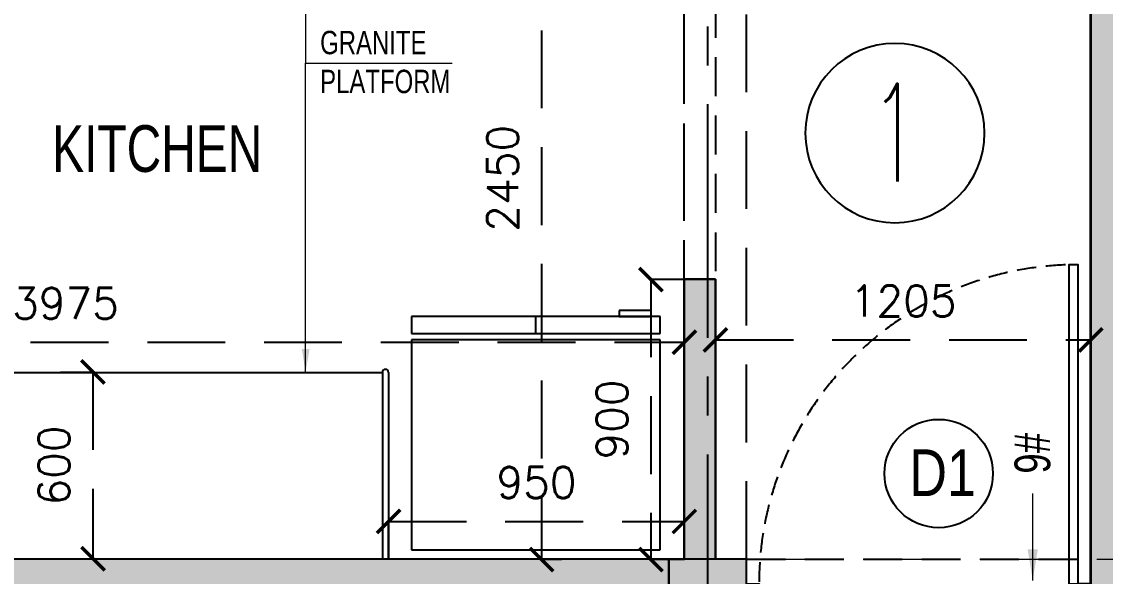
# Model space of a CAD drawing. Header units: millimetres. Extents: x 1167879 to 1231451, y -5731814 to -5645217.
# Drawn here: x 1202764 to 1206244, y -5710605 to -5708823 of the extents above; entities that cross this region are included whole.
import ezdxf
from ezdxf.enums import TextEntityAlignment as Align

# ---------------------------------------------------------------- set-up
doc = ezdxf.new("R2010")
doc.units = ezdxf.units.MM
doc.header["$LTSCALE"] = 1000
doc.header["$MEASUREMENT"] = 0
for name, pattern in [('2BHK-A - BACK$0$AUDIT_D_120904163729-0', [0]), ('2BHK-A - BACK$0$HIDDEN', [0.375, 0.25, -0.125]), ('AUDIT_D_120904163729-0', [0]), ('T8(T9 IS SIMILAR) - DIMENSION & TEXTING$0$HIDDEN', [0.375, 0.25, -0.125]), ('T8(T9 IS SIMILAR)$0$$0$HIDDEN', [0.375, 0.25, -0.125]), ('T8(T9 IS SIMILAR)$0$HIDDEN', [0.375, 0.25, -0.125]), ('T8_REFUGE COLUMNS$0$CENTER2', [1.125, 0.75, -0.125, 0.125, -0.125])]:
    doc.linetypes.add(name, pattern=pattern)
doc.layers.get('0').update_dxf_attribs({"linetype": 'AUDIT_D_120904163729-0'})
for name, color, linetype in [('2BHK-A - BACK$0$A-DOOR-FULL', 2, 'Continuous'), ('2BHK-A - BACK$0$A-HATCH -160', 251, '2BHK-A - BACK$0$AUDIT_D_120904163729-0'), ('2BHK-A - BACK$0$a-KIT FIX', 251, 'Continuous'), ('2BHK-A - BACK$0$CUT-OUT', 49, 'Continuous'), ('T8 - TYPICAL FLOOR CORE$0$A-FLAT NOS.', 7, 'Continuous'), ('T8 - TYPICAL FLOOR CORE$0$A-RSP DOOR NO', 4, 'Continuous'), ('T8(T9 IS SIMILAR) - DIMENSION & TEXTING$0$A-DIMENSIONS', 2, 'T8(T9 IS SIMILAR) - DIMENSION & TEXTING$0$HIDDEN'), ('T8(T9 IS SIMILAR) - DIMENSION & TEXTING$0$a-window-no', 125, 'Continuous'), ('T8(T9 IS SIMILAR)$0$$6$a-beam 2', 50, 'Continuous'), ('T8(T9 IS SIMILAR)$0$S-BEAM', 20, 'T8(T9 IS SIMILAR)$0$$0$HIDDEN'), ('T8_REFUGE COLUMNS$0$A-CENTERLINE', 193, 'T8_REFUGE COLUMNS$0$CENTER2'), ('T8_REFUGE COLUMNS$0$A-RCC COLS', 3, 'Continuous'), ('T8_TYPICAL COLUMNS$0$A-RCC COLS', 3, 'Continuous')]:
    doc.layers.add(name, color=color, linetype=linetype)
for name, color, linetype, lineweight in [('2BHK-A - BACK$0$A-WALL- 160', 6, 'Continuous', 30), ('T8(T9 IS SIMILAR) - DIMENSION & TEXTING$0$a-Text', 4, 'Continuous', 0), ('T8(T9 IS SIMILAR) - DIMENSION & TEXTING$0$R0-18-10-2014-T1-1st Podium Floor Plan$0$Text', 2, 'Continuous', 0), ('T8(T9 IS SIMILAR)$0$D&W', 8, 'Continuous', 25), ('T8(T9 IS SIMILAR)$0$SCPL BEAM', 191, 'T8(T9 IS SIMILAR)$0$$0$HIDDEN', 13)]:
    doc.layers.add(name, color=color, linetype=linetype, lineweight=lineweight)
doc.layers.add('T8_REFUGE COLUMNS$0$COL-HATCH', color=7, linetype='Continuous', lineweight=25, true_color=0xa3a3a3)
doc.styles.add('T8 - TYPICAL FLOOR CORE$0$DIM150', font='SIMPLEX.shx', dxfattribs={"width": 0.6})
doc.styles.add('T8(T9 IS SIMILAR) - DIMENSION & TEXTING$0$ARIAL ARROW', font='swisscl.ttf')
doc.styles.add('T8(T9 IS SIMILAR) - DIMENSION & TEXTING$0$LODHA STANDERD', font='sanss___.ttf')
doc.styles.add('T8(T9 IS SIMILAR) - DIMENSION & TEXTING$0$Romans 1', font='romans.shx', dxfattribs={"height": 100})
doc.styles.add('T8(T9 IS SIMILAR) - DIMENSION & TEXTING$0$Tahoma', font='tahoma.ttf')
doc.dimstyles.new('T8(T9 IS SIMILAR) - DIMENSION & TEXTING$0$ALPINE S', dxfattribs={"dimscale": 0, "dimtxt": 100, "dimasz": 75, "dimexe": 0, "dimexo": 0, "dimgap": 75, "dimtad": 1, "dimdec": 0, "dimzin": 0, "dimdsep": 46, "dimtxsty": 'T8(T9 IS SIMILAR) - DIMENSION & TEXTING$0$Romans 1', "dimblk": 'T8(T9 IS SIMILAR) - DIMENSION & TEXTING$0$_ArchTick', "dimcen": 0.09, "dimclrd": 256, "dimclre": 256, "dimclrt": 7, "dimadec": 0, "dimazin": 0, "dimtfac": 1, "dimtdec": 0, "dimtofl": 0, "dimtmove": 1, "dimatfit": 0, "dimldrblk": 'T8(T9 IS SIMILAR) - DIMENSION & TEXTING$0$_Open90', "dimfxl": 1, "dimtolj": 1, "dimtzin": 0, "dimarcsym": 0})
doc.dimstyles.new('T8(T9 IS SIMILAR) - DIMENSION & TEXTING$0$SAMATA STD', dxfattribs={"dimtxt": 100, "dimasz": 50, "dimexe": 50, "dimexo": 50, "dimgap": 10, "dimtad": 0, "dimdec": 0, "dimrnd": 5, "dimzin": 0, "dimdsep": 46, "dimtxsty": 'T8(T9 IS SIMILAR) - DIMENSION & TEXTING$0$Tahoma', "dimblk": 'T8(T9 IS SIMILAR) - DIMENSION & TEXTING$0$_Origin2', "dimcen": -50, "dimdle": 50, "dimclrd": 7, "dimclre": 7, "dimclrt": 7, "dimadec": 0, "dimazin": 0, "dimtfac": 1, "dimtdec": 0, "dimtmove": 1, "dimatfit": 3, "dimfxl": 150, "dimtfill": 1, "dimtolj": 1, "dimtzin": 0, "dimlwd": -1, "dimlwe": -1, "dimarcsym": 0})

# ---------------------------------------------------------------- blocks, each defined once
blk = doc.blocks.new('T8(T9 IS SIMILAR) - DIMENSION & TEXTING$0$WINDOW TAG')
at = {"layer": 'T8(T9 IS SIMILAR) - DIMENSION & TEXTING$0$a-window-no'}
blk.add_circle((0, 0), 174.1, dxfattribs=at)
at = {"layer": 'T8(T9 IS SIMILAR) - DIMENSION & TEXTING$0$a-window-no', "style": 'T8(T9 IS SIMILAR) - DIMENSION & TEXTING$0$LODHA STANDERD'}
blk.add_attdef('WINDOW', text='', height=150, dxfattribs=at).set_placement((11.3, 2.8), align=Align.MIDDLE_CENTER)
blk = doc.blocks.new('T8(T9 IS SIMILAR) - DIMENSION & TEXTING$0$_ArchTick')
at = {"color": 0, "linetype": 'ByBlock', "const_width": 0.15}
blk.add_lwpolyline([(-0.5, -0.5), (0.5, 0.5)], dxfattribs=at)
blk = doc.blocks.new('*D486')
at = {"layer": 'T8(T9 IS SIMILAR) - DIMENSION & TEXTING$0$A-DIMENSIONS', "linetype": 'T8(T9 IS SIMILAR) - DIMENSION & TEXTING$0$HIDDEN', "lineweight": -2, "transparency": 16777216}
for p, q in [((1204992.3, -5709776), (1204992.3, -5709845)), ((1206197.3, -5709776), (1206197.3, -5709845))]:
    blk.add_line(p, q, dxfattribs=at)
at = {"layer": 'T8(T9 IS SIMILAR) - DIMENSION & TEXTING$0$A-DIMENSIONS', "lineweight": -2, "transparency": 16777216}
blk.add_line((1204992.3, -5709845), (1206197.3, -5709845), dxfattribs=at)
at = {"layer": 'T8(T9 IS SIMILAR) - DIMENSION & TEXTING$0$A-DIMENSIONS', "linetype": 'ByBlock', "lineweight": -2, "transparency": 16777216, "xscale": 75, "yscale": 75, "zscale": 75, "rotation": 180}
blk.add_blockref('T8(T9 IS SIMILAR) - DIMENSION & TEXTING$0$_ArchTick', (1204992.3, -5709845), dxfattribs=at)
at = {"layer": 'T8(T9 IS SIMILAR) - DIMENSION & TEXTING$0$A-DIMENSIONS', "linetype": 'ByBlock', "lineweight": -2, "transparency": 16777216, "xscale": 75, "yscale": 75, "zscale": 75}
blk.add_blockref('T8(T9 IS SIMILAR) - DIMENSION & TEXTING$0$_ArchTick', (1206197.3, -5709845), dxfattribs=at)
at = {"layer": 'T8(T9 IS SIMILAR) - DIMENSION & TEXTING$0$A-DIMENSIONS', "color": 7, "linetype": 'ByBlock', "transparency": 16777216, "insert": (1205594.8, -5709720), "char_height": 100, "attachment_point": 5, "style": 'T8(T9 IS SIMILAR) - DIMENSION & TEXTING$0$Romans 1'}
blk.add_mtext('\\A1;1205', dxfattribs=at)
blk = doc.blocks.new('T8(T9 IS SIMILAR) - DIMENSION & TEXTING$0$_Open90')
at = {"color": 0, "linetype": 'ByBlock', "lineweight": -2}
for p, q in [((-0.5, 0.5), (0, 0)), ((0, 0), (-1, 0)), ((0, 0), (-0.5, -0.5))]:
    blk.add_line(p, q, dxfattribs=at)
blk = doc.blocks.new('*D487')
at = {"layer": 'T8(T9 IS SIMILAR) - DIMENSION & TEXTING$0$A-DIMENSIONS', "linetype": 'T8(T9 IS SIMILAR) - DIMENSION & TEXTING$0$HIDDEN', "lineweight": -2, "transparency": 16777216}
for p, q in [((1204892.3, -5709651), (1204784.6, -5709651)), ((1204892.3, -5710550.9), (1204784.6, -5710550.9))]:
    blk.add_line(p, q, dxfattribs=at)
at = {"layer": 'T8(T9 IS SIMILAR) - DIMENSION & TEXTING$0$A-DIMENSIONS', "lineweight": -2, "transparency": 16777216}
blk.add_line((1204784.6, -5709651), (1204784.6, -5710550.9), dxfattribs=at)
at = {"layer": 'T8(T9 IS SIMILAR) - DIMENSION & TEXTING$0$A-DIMENSIONS', "linetype": 'ByBlock', "lineweight": -2, "transparency": 16777216, "xscale": 75, "yscale": 75, "zscale": 75}
for p, rotation in [((1204784.6, -5709651), 90), ((1204784.6, -5710550.9), 270)]:
    blk.add_blockref('T8(T9 IS SIMILAR) - DIMENSION & TEXTING$0$_ArchTick', p, dxfattribs=dict(at, rotation=rotation))
at = {"layer": 'T8(T9 IS SIMILAR) - DIMENSION & TEXTING$0$A-DIMENSIONS', "color": 7, "linetype": 'ByBlock', "transparency": 16777216, "insert": (1204659.6, -5710100.9), "char_height": 100, "attachment_point": 5, "rotation": 90, "style": 'T8(T9 IS SIMILAR) - DIMENSION & TEXTING$0$Romans 1'}
blk.add_mtext('\\A1;900', dxfattribs=at)
blk = doc.blocks.new('*D489')
at = {"layer": 'T8(T9 IS SIMILAR) - DIMENSION & TEXTING$0$A-DIMENSIONS', "linetype": 'T8(T9 IS SIMILAR) - DIMENSION & TEXTING$0$HIDDEN', "lineweight": -2, "transparency": 16777216}
for p, q in [((1200917.3, -5709976.5), (1200917.3, -5709852.6)), ((1204892.3, -5709976.5), (1204892.3, -5709852.6))]:
    blk.add_line(p, q, dxfattribs=at)
at = {"layer": 'T8(T9 IS SIMILAR) - DIMENSION & TEXTING$0$A-DIMENSIONS', "lineweight": -2, "transparency": 16777216}
blk.add_line((1200917.3, -5709852.6), (1204892.3, -5709852.6), dxfattribs=at)
at = {"layer": 'T8(T9 IS SIMILAR) - DIMENSION & TEXTING$0$A-DIMENSIONS', "linetype": 'ByBlock', "lineweight": -2, "transparency": 16777216, "xscale": 75, "yscale": 75, "zscale": 75, "rotation": 180}
blk.add_blockref('T8(T9 IS SIMILAR) - DIMENSION & TEXTING$0$_ArchTick', (1200917.3, -5709852.6), dxfattribs=at)
at = {"layer": 'T8(T9 IS SIMILAR) - DIMENSION & TEXTING$0$A-DIMENSIONS', "linetype": 'ByBlock', "lineweight": -2, "transparency": 16777216, "xscale": 75, "yscale": 75, "zscale": 75}
blk.add_blockref('T8(T9 IS SIMILAR) - DIMENSION & TEXTING$0$_ArchTick', (1204892.3, -5709852.6), dxfattribs=at)
at = {"layer": 'T8(T9 IS SIMILAR) - DIMENSION & TEXTING$0$A-DIMENSIONS', "color": 7, "linetype": 'ByBlock', "transparency": 16777216, "insert": (1202904.8, -5709727.6), "char_height": 100, "attachment_point": 5, "style": 'T8(T9 IS SIMILAR) - DIMENSION & TEXTING$0$Romans 1'}
blk.add_mtext('\\A1;3975', dxfattribs=at)
blk = doc.blocks.new('*D491')
at = {"layer": 'T8(T9 IS SIMILAR) - DIMENSION & TEXTING$0$A-DIMENSIONS', "linetype": 'T8(T9 IS SIMILAR) - DIMENSION & TEXTING$0$HIDDEN', "lineweight": -2, "transparency": 16777216}
for p, q in [((1204498.4, -5708100.9), (1204433.5, -5708100.9)), ((1204498.4, -5710550.9), (1204433.5, -5710550.9))]:
    blk.add_line(p, q, dxfattribs=at)
at = {"layer": 'T8(T9 IS SIMILAR) - DIMENSION & TEXTING$0$A-DIMENSIONS', "lineweight": -2, "transparency": 16777216}
blk.add_line((1204433.5, -5708100.9), (1204433.5, -5710550.9), dxfattribs=at)
at = {"layer": 'T8(T9 IS SIMILAR) - DIMENSION & TEXTING$0$A-DIMENSIONS', "linetype": 'ByBlock', "lineweight": -2, "transparency": 16777216, "xscale": 75, "yscale": 75, "zscale": 75}
for p, rotation in [((1204433.5, -5708100.9), 90), ((1204433.5, -5710550.9), 270)]:
    blk.add_blockref('T8(T9 IS SIMILAR) - DIMENSION & TEXTING$0$_ArchTick', p, dxfattribs=dict(at, rotation=rotation))
at = {"layer": 'T8(T9 IS SIMILAR) - DIMENSION & TEXTING$0$A-DIMENSIONS', "color": 7, "linetype": 'ByBlock', "transparency": 16777216, "insert": (1204308.5, -5709325.9), "char_height": 100, "attachment_point": 5, "rotation": 90, "style": 'T8(T9 IS SIMILAR) - DIMENSION & TEXTING$0$Romans 1'}
blk.add_mtext('\\A1;2450', dxfattribs=at)
blk = doc.blocks.new('*D290')
at = {"layer": 'T8(T9 IS SIMILAR) - DIMENSION & TEXTING$0$A-DIMENSIONS', "linetype": 'T8(T9 IS SIMILAR) - DIMENSION & TEXTING$0$HIDDEN', "lineweight": -2, "transparency": 16777216}
for p, q in [((1202888.6, -5709948.2), (1202992.6, -5709948.2)), ((1202888.6, -5710548.1), (1202992.6, -5710548.1))]:
    blk.add_line(p, q, dxfattribs=at)
at = {"layer": 'T8(T9 IS SIMILAR) - DIMENSION & TEXTING$0$A-DIMENSIONS', "lineweight": -2, "transparency": 16777216}
blk.add_line((1202992.6, -5709948.2), (1202992.6, -5710548.1), dxfattribs=at)
at = {"layer": 'T8(T9 IS SIMILAR) - DIMENSION & TEXTING$0$A-DIMENSIONS', "linetype": 'ByBlock', "lineweight": -2, "transparency": 16777216, "xscale": 75, "yscale": 75, "zscale": 75}
for p, rotation in [((1202992.6, -5709948.2), 90), ((1202992.6, -5710548.1), 270)]:
    blk.add_blockref('T8(T9 IS SIMILAR) - DIMENSION & TEXTING$0$_ArchTick', p, dxfattribs=dict(at, rotation=rotation))
at = {"layer": 'T8(T9 IS SIMILAR) - DIMENSION & TEXTING$0$A-DIMENSIONS', "color": 7, "linetype": 'ByBlock', "transparency": 16777216, "insert": (1202867.6, -5710248.2), "char_height": 100, "attachment_point": 5, "rotation": 90, "style": 'T8(T9 IS SIMILAR) - DIMENSION & TEXTING$0$Romans 1'}
blk.add_mtext('\\A1;600', dxfattribs=at)
blk = doc.blocks.new('*D291')
at = {"layer": 'T8(T9 IS SIMILAR) - DIMENSION & TEXTING$0$A-DIMENSIONS', "linetype": 'T8(T9 IS SIMILAR) - DIMENSION & TEXTING$0$HIDDEN', "lineweight": -2, "transparency": 16777216}
for p, q in [((1203942.1, -5710549.5), (1203942.1, -5710428.3)), ((1204892.3, -5710550.9), (1204892.3, -5710428.3))]:
    blk.add_line(p, q, dxfattribs=at)
at = {"layer": 'T8(T9 IS SIMILAR) - DIMENSION & TEXTING$0$A-DIMENSIONS', "lineweight": -2, "transparency": 16777216}
blk.add_line((1203942.1, -5710428.3), (1204892.3, -5710428.3), dxfattribs=at)
at = {"layer": 'T8(T9 IS SIMILAR) - DIMENSION & TEXTING$0$A-DIMENSIONS', "linetype": 'ByBlock', "lineweight": -2, "transparency": 16777216, "xscale": 75, "yscale": 75, "zscale": 75, "rotation": 180}
blk.add_blockref('T8(T9 IS SIMILAR) - DIMENSION & TEXTING$0$_ArchTick', (1203942.1, -5710428.3), dxfattribs=at)
at = {"layer": 'T8(T9 IS SIMILAR) - DIMENSION & TEXTING$0$A-DIMENSIONS', "linetype": 'ByBlock', "lineweight": -2, "transparency": 16777216, "xscale": 75, "yscale": 75, "zscale": 75}
blk.add_blockref('T8(T9 IS SIMILAR) - DIMENSION & TEXTING$0$_ArchTick', (1204892.3, -5710428.3), dxfattribs=at)
at = {"layer": 'T8(T9 IS SIMILAR) - DIMENSION & TEXTING$0$A-DIMENSIONS', "color": 7, "linetype": 'ByBlock', "transparency": 16777216, "insert": (1204417.2, -5710303.3), "char_height": 100, "attachment_point": 5, "style": 'T8(T9 IS SIMILAR) - DIMENSION & TEXTING$0$Romans 1'}
blk.add_mtext('\\A1;950', dxfattribs=at)
blk = doc.blocks.new('T8(T9 IS SIMILAR) - DIMENSION & TEXTING$0$_Origin2')
at = {"color": 0, "linetype": 'ByBlock', "lineweight": -2}
blk.add_line((-0.5, 0), (-1, 0), dxfattribs=at)
for radius in [0.5, 0.25]:
    blk.add_circle((0, 0), radius, dxfattribs=at)
blk = doc.blocks.new('T8_REFUGE COLUMNS')
at = {"layer": 'T8_REFUGE COLUMNS$0$COL-HATCH', "linetype": 'ByBlock'}
h = blk.add_hatch(color=256, dxfattribs=at)
h.dxf.hatch_style = 1
h.paths.add_polyline_path([(1200042.1, -5713849.9), (1200042.1, -5710549.9), (1205092.1, -5710549.9), (1205092.1, -5712999.9), (1204842.1, -5712999.9), (1204842, -5710799.9), (1200292.1, -5710799.9), (1200292.1, -5713849.9)])
at = {"layer": 'T8_REFUGE COLUMNS$0$A-CENTERLINE'}
blk.add_line((1204967.1, -5719963), (1204967.1, -5698299.6), dxfattribs=at)
at = {"layer": 'T8_REFUGE COLUMNS$0$A-RCC COLS', "linetype": 'ByBlock'}
for points in [[(1200292.2, -5710799.9), (1204842.1, -5710799.9), (1204842.1, -5710549.9), (1200292.2, -5710549.9)], [(1204842.1, -5712999.9), (1205092.1, -5712999.9), (1205092.1, -5710549.9), (1204842.1, -5710549.9)]]:
    blk.add_lwpolyline(points, close=True, dxfattribs=at)
blk = doc.blocks.new('T8_TYPICAL COLUMNS')
at = {"layer": 'T8_TYPICAL COLUMNS$0$A-RCC COLS', "linetype": 'ByBlock'}
blk.add_blockref('T8_REFUGE COLUMNS', (0, 0), dxfattribs=at)
blk = doc.blocks.new('*U673')
for points in [[(-40, 0), (0, 0), (0, 30), (10, 30), (10, 80), (-40, 80)], [(1065, 0), (1025, 0), (1025, 30), (1015, 30), (1015, 80), (1065, 80)], [(0, 0), (0, -1025), (30, -1025), (30, 0)]]:
    blk.add_lwpolyline(points, close=True)
at = {"color": 0, "linetype": 'ByBlock', "ltscale": 0.25}
blk.add_arc((-1.5, 0.6), 1026.5, 272.373, 359.9653, dxfattribs=at)
blk = doc.blocks.new('2BHK-A - BACK$0$FRIDGE')
at = {"linetype": 'ByBlock'}
blk.add_line((-146171.8, 411873), (-146116.8, 411873), dxfattribs=at)
at = {"layer": '2BHK-A - BACK$0$a-KIT FIX'}
for p, q in [((-146866.2, 411473.3), (-146866.2, 412272.7)), ((-146866.2, 412272.7), (-146191.7, 412272.7)), ((-146191.7, 412272.7), (-146191.7, 411473.3)), ((-146171.8, 411473.3), (-146171.8, 412272.7)), ((-146171.8, 412272.7), (-146116.8, 412272.7)), ((-146116.8, 412272.7), (-146116.8, 411473.3)), ((-146116.8, 412140.6), (-146116.8, 412244)), ((-146116.8, 412244), (-146097.1, 412244)), ((-146097.1, 412244), (-146097.1, 412140.6)), ((-146097.1, 412140.6), (-146116.8, 412140.6)), ((-146191.7, 411473.3), (-146866.2, 411473.3)), ((-146116.8, 411473.3), (-146171.8, 411473.3))]:
    blk.add_line(p, q, dxfattribs=at)
blk = doc.blocks.new('2BHK-A - BACK')
at = {"layer": '2BHK-A - BACK$0$A-HATCH -160', "linetype": 'ByBlock'}
h = blk.add_hatch(dxfattribs=at)
h.set_pattern_fill('ZIGZAG', color=256, scale=250)
h.set_pattern_definition([(9e-15, (-0.22, 0.45), (31.25, 31.25), [31.25, -31.25]), (90, (31.03, 0.45), (-31.25, 31.25), [31.25, -31.25])])
h.paths.add_polyline_path([(1196642.1, -5706299.9), (1198342.2, -5706299.9), (1198342.2, -5706399.9), (1196642.1, -5706399.9)])
h.paths.add_polyline_path([(1199382.6, -5705299.9), (1199382.6, -5705199.9), (1201592.2, -5705199.9), (1201592.2, -5705299.9), (1200442.1, -5705299.9), (1200442.1, -5705399.9), (1200342.1, -5705399.9), (1200342.1, -5705299.9)])
h.paths.add_polyline_path([(1200442.1, -5706399.9), (1201341.8, -5706399.9), (1201341.8, -5706299.9), (1200442.1, -5706299.9)])
h.paths.add_polyline_path([(1202091.8, -5706299.9), (1202691.8, -5706299.9), (1202691.8, -5706399.9), (1202091.8, -5706399.9)])
h.paths.add_polyline_path([(1204892.1, -5708749.5), (1204992.1, -5708749.5), (1204992.1, -5707999.9), (1204892.1, -5707999.9)])
h.paths.add_polyline_path([(1204892.1, -5709649.5), (1204992.1, -5709649.5), (1204992.1, -5710549.5), (1204892.1, -5710549.5)])
h.paths.add_polyline_path([(1200142, -5708600.5), (1200257, -5708600.5), (1200257.1, -5708700.5), (1200042, -5708700.5), (1200042, -5708099.9), (1200142, -5708099.9)])
h.paths.add_polyline_path([(1202792.1, -5701189.9), (1203427.1, -5701189.9), (1203427.1, -5701089.9), (1202792.1, -5701089.9)])
h = blk.add_hatch(dxfattribs=at)
h.set_pattern_fill('HEX', color=256, scale=150)
h.set_pattern_definition([(9e-15, (-0.22, 0.45), (0, 32.47595264), [18.75, -37.5]), (120, (-0.22, 0.45), (-28.125, -16.23797632), [18.75, -37.5]), (60, (18.53, 0.45), (-28.125, 16.23797632), [18.75, -37.5])])
h.paths.add_polyline_path([(1206347.1, -5702324.3), (1206197.1, -5702324.3), (1206197.1, -5710748.8), (1206347.1, -5710748.8)])
at = {"layer": '2BHK-A - BACK$0$a-KIT FIX', "color": 1}
for p, q in [((1200917.1, -5709949.5), (1203922.1, -5709949.5)), ((1203922.1, -5709949.8), (1203922.1, -5710549.5)), ((1203942.1, -5709949.5), (1203942.1, -5710549.5)), ((1203942.1, -5709949.5), (1203942.1, -5709949.5)), ((1203942.1, -5709949.8), (1203942.1, -5710549.5))]:
    blk.add_line(p, q, dxfattribs=at)
blk.add_arc((1203932.1, -5709949.8), 10, 0, 180, dxfattribs=at)
at = {"layer": '2BHK-A - BACK$0$A-WALL- 160', "linetype": 'ByBlock'}
for p, q in [((1206197.1, -5702324.3), (1206197.1, -5710748.8)), ((1206347.1, -5702324.3), (1206347.1, -5710748.8)), ((1204892.1, -5710549.5), (1204892.1, -5709649.5)), ((1204892.1, -5709649.5), (1204992.1, -5709649.5)), ((1204992.1, -5710549.5), (1204992.1, -5709649.5))]:
    blk.add_line(p, q, dxfattribs=at)
blk.add_lwpolyline([(1206347.1, -5702324.3), (1206347.1, -5710748.8), (1206197.1, -5710748.8), (1206197.1, -5702324.3)], dxfattribs=at)
at = {"layer": '2BHK-A - BACK$0$CUT-OUT', "linetype": '2BHK-A - BACK$0$HIDDEN', "ltscale": 0.5}
for points in [[(1204992.1, -5709649.5), (1204892.1, -5709649.5), (1204892.1, -5708749.5), (1204992.1, -5708749.5)], [(1205092.1, -5710748.8), (1205092.1, -5710549.9), (1206197.1, -5710549.9), (1206197.1, -5710748.8)]]:
    blk.add_lwpolyline(points, close=True, dxfattribs=at)
at = {"layer": '2BHK-A - BACK$0$A-DOOR-FULL', "linetype": '2BHK-A - BACK$0$HIDDEN', "rotation": 180}
blk.add_blockref('*U673', (1206157.1, -5710628.8), dxfattribs=at)
at = {"layer": '2BHK-A - BACK$0$a-KIT FIX', "extrusion": (0, 0, -1), "zscale": -1, "rotation": 90}
blk.add_blockref('2BHK-A - BACK$0$FRIDGE', (-792542.1, -5563653), dxfattribs=at)
blk = doc.blocks.new('T8 - TYPICAL FLOOR CORE$0$Door-Tag')
at = {"layer": 'T8 - TYPICAL FLOOR CORE$0$A-RSP DOOR NO'}
blk.add_circle((0, 0.0009), 0.16, dxfattribs=at)
at = {"layer": 'T8 - TYPICAL FLOOR CORE$0$A-RSP DOOR NO', "style": 'T8 - TYPICAL FLOOR CORE$0$DIM150', "width": 0.6}
blk.add_attdef('DOOR-NO', text='', height=0.16, dxfattribs=at).set_placement((258.6178, 64.0008), align=Align.MIDDLE_CENTER)
blk = doc.blocks.new('T8 - TYPICAL FLOOR CORE')
at = {"layer": 'T8 - TYPICAL FLOOR CORE$0$A-FLAT NOS.'}
ref = blk.add_blockref('T8 - TYPICAL FLOOR CORE$0$Door-Tag', (1205568.4, -5709178.9), dxfattribs=dict(at, xscale=-1800, yscale=1800, zscale=1800, rotation=180))
ref.add_attrib('DOOR-NO', '1', dxfattribs={"layer": 'T8 - TYPICAL FLOOR CORE$0$A-RSP DOOR NO', "height": 315, "style": 'T8 - TYPICAL FLOOR CORE$0$DIM150', "width": 0.6}).set_placement((1205568.4, -5709178.9), align=Align.MIDDLE_CENTER)
blk = doc.blocks.new('T8(T9 IS SIMILAR) - DIMENSION & TEXTING')
at = {"layer": 'T8(T9 IS SIMILAR) - DIMENSION & TEXTING$0$a-window-no'}
ref = blk.add_blockref('T8(T9 IS SIMILAR) - DIMENSION & TEXTING$0$WINDOW TAG', (1205709.3, -5710274.4), dxfattribs=at)
ref.add_attrib('WINDOW', 'D1', dxfattribs={"height": 150, "style": 'T8(T9 IS SIMILAR) - DIMENSION & TEXTING$0$LODHA STANDERD', "width": 0.8}).set_placement((1205722, -5710271.6), align=Align.MIDDLE_CENTER)
at = {"layer": 'T8(T9 IS SIMILAR) - DIMENSION & TEXTING$0$a-Text', "style": 'T8(T9 IS SIMILAR) - DIMENSION & TEXTING$0$ARIAL ARROW'}
blk.add_text('KITCHEN', height=150, dxfattribs=at).set_placement((1202861.6, -5709305.2))
at = {"layer": 'T8(T9 IS SIMILAR) - DIMENSION & TEXTING$0$R0-18-10-2014-T1-1st Podium Floor Plan$0$Text', "insert": (1203722.3, -5709053.2, 0.6), "char_height": 75, "width": 587.053, "attachment_point": 7, "style": 'T8(T9 IS SIMILAR) - DIMENSION & TEXTING$0$ARIAL ARROW'}
blk.add_mtext('GRANITE PLATFORM', dxfattribs=at)
at = {"layer": 'T8(T9 IS SIMILAR) - DIMENSION & TEXTING$0$R0-18-10-2014-T1-1st Podium Floor Plan$0$Text', "insert": (1206067.4, -5710143.7), "char_height": 114.75, "width": 251.09, "attachment_point": 1, "rotation": 270, "style": 'T8(T9 IS SIMILAR) - DIMENSION & TEXTING$0$ARIAL ARROW'}
blk.add_mtext('#6', dxfattribs=at)
at = {"layer": 'T8(T9 IS SIMILAR) - DIMENSION & TEXTING$0$A-DIMENSIONS', "linetype": 'ByBlock'}
for base, p1, p2, angle, picture, middle in [((1204433.5, -5710550.9), (1204498.4, -5708100.9), (1204498.4, -5710550.9), 270, '*D491', (1204308.5, -5709325.9)), ((1204784.6, -5710550.9), (1204892.3, -5709651), (1204892.3, -5710550.9), 270, '*D487', (1204659.6, -5710100.9)), ((1202992.6, -5710548.1), (1202888.6, -5709948.2), (1202888.6, -5710548.1), 90, '*D290', (1202867.6, -5710248.2))]:
    dim = blk.add_linear_dim(base=base, p1=p1, p2=p2, angle=angle, dimstyle='T8(T9 IS SIMILAR) - DIMENSION & TEXTING$0$ALPINE S', override={"dimscale": 1, "dimfxl": 5, "dimarcsym": 1}, dxfattribs=at)
    dim.commit()
    dim.dimension.update_dxf_attribs({"geometry": picture, "text_midpoint": middle})
for base, p1, p2, picture, middle in [((1204892.3, -5709852.6), (1200917.3, -5709976.5), (1204892.3, -5709976.5), '*D489', (1202904.8, -5709727.6)), ((1206197.3, -5709845), (1204992.3, -5709776), (1206197.3, -5709776), '*D486', (1205594.8, -5709720)), ((1204892.3, -5710428.3, 0.6), (1203942.1, -5710549.5), (1204892.3, -5710550.9), '*D291', (1204417.2, -5710303.3, 0.6))]:
    dim = blk.add_linear_dim(base=base, p1=p1, p2=p2, dimstyle='T8(T9 IS SIMILAR) - DIMENSION & TEXTING$0$ALPINE S', override={"dimscale": 1, "dimfxl": 5, "dimarcsym": 1}, dxfattribs=at)
    dim.commit()
    dim.dimension.update_dxf_attribs({"geometry": picture, "text_midpoint": middle})
at = {"layer": 'T8(T9 IS SIMILAR) - DIMENSION & TEXTING$0$R0-18-10-2014-T1-1st Podium Floor Plan$0$Text'}
for points, override in [([(1203675.7, -5708699.5, 0), (1203675.7, -5708955.8, 0), (1204129.9, -5708955.8, 0)], {"dimasz": 75, "dimclrd": 2, "dimfxlon": 1, "dimarcsym": 1}), ([(1203675.7, -5709949.5, 0), (1203675.7, -5708955.8, 0), (1204146.7, -5708955.9, 0)], {"dimasz": 75, "dimclrd": 2, "dimfxlon": 1, "dimarcsym": 1}), ([(1206011.2, -5710617.7, 0.7), (1206011.3, -5710367.6, 0.7), (1206011.2, -5710338.8, 0.7)], {"dimasz": 100, "dimclrd": 2, "dimfxlon": 1, "dimarcsym": 1})]:
    blk.add_leader(points, dimstyle='T8(T9 IS SIMILAR) - DIMENSION & TEXTING$0$SAMATA STD', override=override, dxfattribs=at)
blk = doc.blocks.new('T8(T9 IS SIMILAR)')
at = {"layer": 'T8(T9 IS SIMILAR)$0$D&W', "linetype": 'ByBlock'}
blk.add_blockref('2BHK-A - BACK', (0, 0), dxfattribs=at)
at = {"layer": 'T8(T9 IS SIMILAR)$0$D&W', "linetype": 'ByBlock', "xscale": -1}
blk.add_blockref('2BHK-A - BACK', (2412544.6, 0), dxfattribs=at)
at = {"layer": 'T8(T9 IS SIMILAR)$0$D&W', "linetype": 'ByBlock'}
blk.add_blockref('T8 - TYPICAL FLOOR CORE', (0, 0), dxfattribs=at)
blk.add_blockref('T8_TYPICAL COLUMNS', (0, 0), dxfattribs=at)
at = {"layer": 'T8(T9 IS SIMILAR)$0$$6$a-beam 2', "linetype": 'ByBlock'}
blk.add_blockref('T8(T9 IS SIMILAR) - DIMENSION & TEXTING', (0, 0), dxfattribs=at)
at = {"layer": 'T8(T9 IS SIMILAR)$0$S-BEAM'}
for p, q in [((1204891.8, -5710549.2), (1204891.9, -5708099.4, -0.8)), ((1205091.8, -5710549.2), (1205091.9, -5708099.4, -0.8))]:
    blk.add_line(p, q, dxfattribs=at)
at = {"layer": 'T8(T9 IS SIMILAR)$0$SCPL BEAM', "linetype": 'T8(T9 IS SIMILAR)$0$HIDDEN'}
blk.add_line((1205091.8, -5710549.2), (1207451.8, -5710549.2), dxfattribs=at)

msp = doc.modelspace()

# ---------------------------------------------------------------- block references
at = {"linetype": 'ByBlock'}
msp.add_blockref('T8(T9 IS SIMILAR) - DIMENSION & TEXTING', (0, 0), dxfattribs=at)

# ---------------------------------------------------------------- next in the draw order: block references
msp.add_blockref('T8(T9 IS SIMILAR)', (0, 0), dxfattribs=at)

doc.saveas('drawing.dxf')
